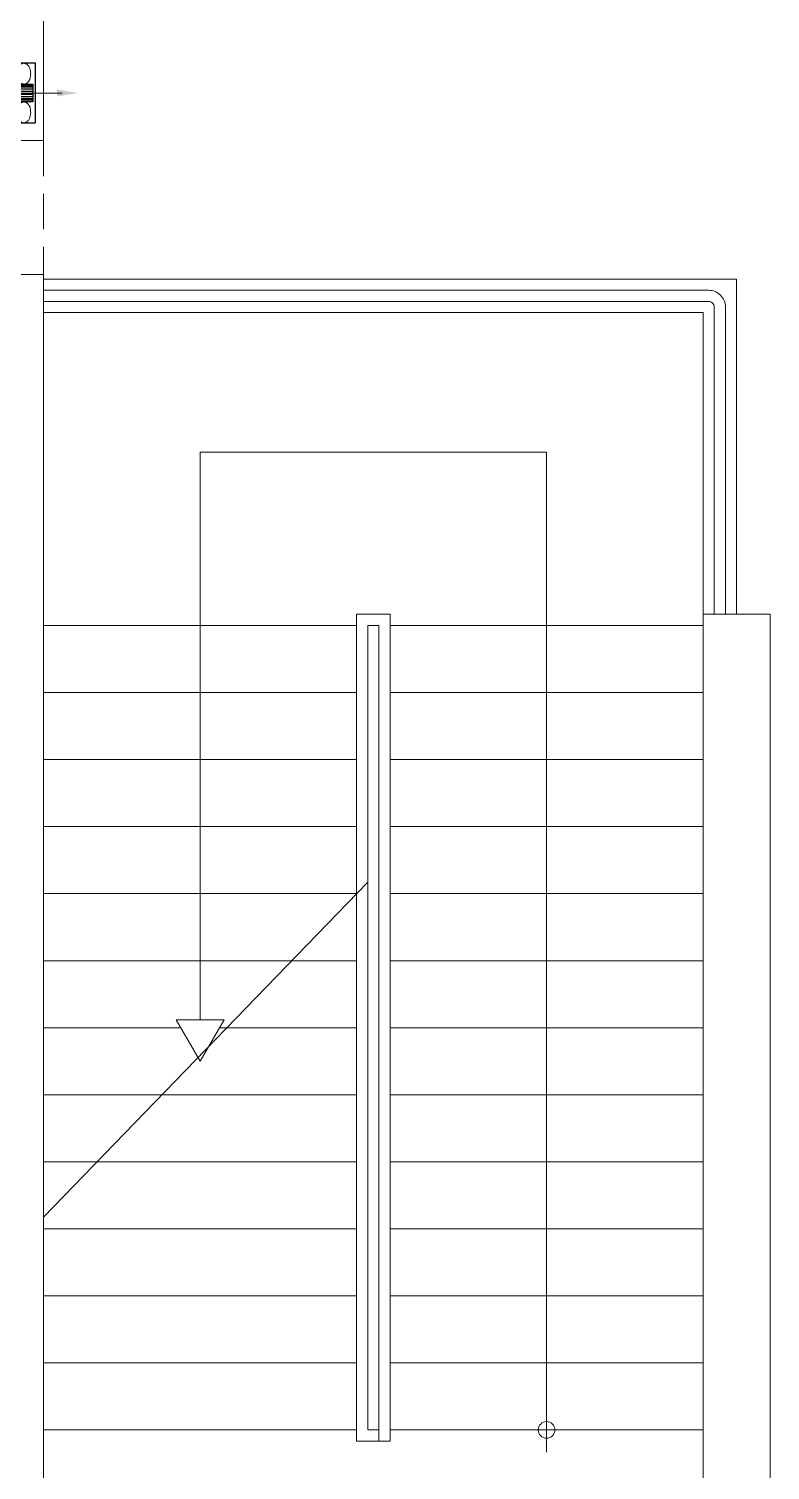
# Model space of a CAD drawing. Header units: inches. Extents: x -12418 to 183584, y -29325 to 19878.
# Drawn here: x 48982 to 52298, y -897 to 5553 of the extents above; entities that cross this region are included whole.
import ezdxf

# ---------------------------------------------------------------- set-up
doc = ezdxf.new("R2010")
doc.units = ezdxf.units.IN
doc.header["$LTSCALE"] = 25
doc.header["$MEASUREMENT"] = 0
for name, pattern in [('00-Ground Floor$0$DASHED', [0.75, 0.5, -0.25]), ('00-Ground Floor$0$HIDDEN', [9.525, 6.35, -3.175]), ('DASHDOT', [25.4, 12.7, -6.35, 0, -6.35]), ('DASHED2', [9.525, 6.35, -3.175])]:
    doc.linetypes.add(name, pattern=pattern)
for name, color, linetype, lineweight in [('00-Ground Floor$0$Proj', 251, 'Continuous', 5), ('00-Ground Floor$0$Structure', 251, 'Continuous', 5), ('00-Ground Floor$0$Walls', 251, 'Continuous', 5), ('E-LITE-CLNG-CNDT', 6, 'DASHDOT', 35)]:
    doc.layers.add(name, color=color, linetype=linetype, lineweight=lineweight)
doc.layers.add('MC-EX-EQPM', color=2, linetype='Continuous')

# ---------------------------------------------------------------- blocks, each defined once
blk = doc.blocks.new('00-Ground Floor')
at = {"layer": '00-Ground Floor$0$Proj', "linetype": '00-Ground Floor$0$HIDDEN'}
blk.add_line((49047.9, 5052.6, 0), (49047.9, 4452.6, 0), dxfattribs=at)
at = {"layer": '00-Ground Floor$0$Proj'}
for p, q in [((50597.9, 2932.6, 0), (50447.9, 2932.6, 0)), ((50447.9, 2932.6, 0), (50447.9, 1682.6, 0)), ((50447.9, 2882.6, 0), (49047.9, 2882.6, 0)), ((50497.9, 1734.3, 0), (50497.9, 2882.6, 0)), ((50497.9, 2882.6, 0), (50547.9, 2882.6, 0)), ((51997.9, 2882.6, 0), (50597.9, 2882.6, 0)), ((50447.9, 2582.6, 0), (49047.9, 2582.6, 0)), ((51997.9, 2582.6, 0), (50597.9, 2582.6, 0)), ((50447.9, 2282.6, 0), (49047.9, 2282.6, 0)), ((51997.9, 2282.6, 0), (50597.9, 2282.6, 0)), ((50447.9, 1982.6, 0), (49047.9, 1982.6, 0)), ((51997.9, 1982.6, 0), (50597.9, 1982.6, 0)), ((50497.9, 1734.3, 0), (49047.9, 234.3, 0)), ((50447.9, 1682.6, 0), (49047.9, 1682.6, 0)), ((51997.9, 1682.6, 0), (50597.9, 1682.6, 0)), ((50157.9, 1382.6, 0), (49047.9, 1382.6, 0)), ((51997.9, 1382.6, 0), (50597.9, 1382.6, 0)), ((49661.3, 1082.6, 0), (49047.9, 1082.6, 0)), ((49867.9, 1082.6, 0), (49834.5, 1082.6, 0)), ((51997.9, 1082.6, 0), (50597.9, 1082.6, 0)), ((49602.9, 782.6, 0), (49047.9, 782.6, 0)), ((51997.9, 782.6, 0), (50597.9, 782.6, 0)), ((49287.9, 482.6, 0), (49047.9, 482.6, 0)), ((51997.9, 482.6, 0), (50597.9, 482.6, 0)), ((51997.9, 182.6, 0), (50597.9, 182.6, 0)), ((51997.9, -117.4, 0), (50597.9, -117.4, 0)), ((51997.9, -417.4, 0), (50597.9, -417.4, 0)), ((50497.9, -717.4, 0), (50547.9, -717.4, 0)), ((51997.9, -717.4, 0), (50597.9, -717.4, 0))]:
    blk.add_line(p, q, dxfattribs=at)
at = {"layer": '00-Ground Floor$0$Proj', "linetype": '00-Ground Floor$0$DASHED', "ltscale": 300}
for p, q in [((50447.9, 1382.6, 0), (50157.9, 1382.6, 0)), ((50447.9, 1082.6, 0), (49867.9, 1082.6, 0)), ((50447.9, 782.6, 0), (49602.9, 782.6, 0)), ((50447.9, 482.6, 0), (49287.9, 482.6, 0)), ((50447.9, 182.6, 0), (49047.9, 182.6, 0)), ((50447.9, -117.4, 0), (49047.9, -117.4, 0)), ((50447.9, -417.4, 0), (49047.9, -417.4, 0))]:
    blk.add_line(p, q, dxfattribs=at)
at = {"layer": '00-Ground Floor$0$Proj', "elevation": 0}
for points in [[(52147.9, 2932.6), (52147.9, 4432.6), (49047.9, 4432.6)], [(51997.9, 2932.6), (51997.9, 4282.6), (49047.9, 4282.6)], [(51297.9, -817.4), (51297.9, 3657.6), (49747.9, 3657.6), (49747.9, 1117.8)], [(51297.9, -817.4), (51297.9, 3657.6), (49747.9, 3657.6), (49747.9, 1117.8)], [(50547.9, 2882.6), (50547.9, -767.4), (50597.9, -767.4), (50597.9, 2932.6)]]:
    blk.add_lwpolyline(points, dxfattribs=at)
for points in [[(49047.9, 4382.6), (52022.9, 4382.6, -0.414214), (52097.9, 4307.6), (52097.9, 2932.6)], [(52047.9, 2932.6), (52047.9, 4307.6, 0.414214), (52022.9, 4332.6), (49047.9, 4332.6)]]:
    blk.add_lwpolyline(points, format="xyb", dxfattribs=at)
at = {"layer": '00-Ground Floor$0$Proj', "ltscale": 300, "elevation": 0}
for points in [[(50447.9, 1682.6), (50447.9, -767.4), (50547.9, -767.4)], [(50497.9, -717.4), (50497.9, 1734.3)], [(49047.9, -717.4), (50447.9, -717.4)]]:
    blk.add_lwpolyline(points, dxfattribs=at)
at = {"layer": '00-Ground Floor$0$Proj', "elevation": 0}
blk.add_lwpolyline([(49747.9, 932.6), (49641, 1117.8), (49854.9, 1117.8)], close=True, dxfattribs=at)
at = {"layer": '00-Ground Floor$0$Proj'}
blk.add_circle((51297.9, -717.4, 0), 37.5, dxfattribs=at)
at = {"layer": '00-Ground Floor$0$Structure', "elevation": 0}
blk.add_lwpolyline([(51997.9, 2932.6), (51997.9, -947.4), (52297.9, -947.4), (52297.9, 2932.6)], close=True, dxfattribs=at)
at = {"layer": '00-Ground Floor$0$Walls'}
for p, q in [((49047.9, 5052.6, 0), (49047.9, 5802.6, 0)), ((48817.9, 5052.6, 0), (49047.9, 5052.6, 0)), ((48817.9, 5052.6, 0), (49047.9, 5052.6, 0)), ((48817.9, 4452.6, 0), (49047.9, 4452.6, 0)), ((49047.9, -947.4, 0), (49047.9, 4452.6, 0))]:
    blk.add_line(p, q, dxfattribs=at)
blk = doc.blocks.new('*U98')
at = {"layer": 'MC-EX-EQPM', "lineweight": 9}
blk.add_hatch(color=253, dxfattribs=at).paths.add_polyline_path([(15.7, 160.3), (-15.7, 160.3), (0, 254.8)], flags=0)
at = {"layer": 'MC-EX-EQPM', "color": 253, "lineweight": 9}
blk.add_line((0, 183.8), (0, -132.9), dxfattribs=at)
at = {"layer": 'MC-EX-EQPM', "color": 253, "linetype": 'DASHED2', "lineweight": 30, "ltscale": 2.5}
for p, q in [((-32.6, 52.3), (-32.6, -27.5)), ((-26.4, 52.3), (-26.4, -27.5)), ((-17.2, 52.3), (-17.2, -27.5)), ((-6.9, 52.3), (-6.9, -27.5)), ((6.9, 52.3), (6.9, -27.5)), ((17.2, 52.3), (17.2, -27.5)), ((26.4, 52.3), (26.4, -27.5)), ((32.6, 52.3), (32.6, -27.5))]:
    blk.add_line(p, q, dxfattribs=at)
at = {"layer": 'MC-EX-EQPM', "color": 253, "lineweight": 30, "ltscale": 2.5}
for points in [[(-133, -39.8), (133, -39.8), (133, 64.7), (-133, 64.7)], [(-39.9, 52.3), (39.9, 52.3), (39.9, -27.5), (-39.9, -27.5)]]:
    blk.add_lwpolyline(points, close=True, dxfattribs=at)
at = {"layer": 'MC-EX-EQPM', "color": 253, "lineweight": 9}
for points, knots in [([(-39.9, 12.4), (-39.9, 13.7), (-40, 14.9), (-40.4, 17.4), (-40.7, 18.6), (-41.5, 20.9), (-42, 22), (-43, 24), (-43.6, 25), (-44.9, 26.9), (-45.6, 27.7), (-47.4, 29.8), (-48.6, 31), (-51.1, 33), (-52.4, 34), (-55.1, 35.6), (-56.5, 36.4), (-59.4, 37.8), (-60.9, 38.4), (-65, 39.9), (-67.6, 40.7), (-73, 41.9), (-75.8, 42.3), (-81.5, 42.9), (-84.3, 43), (-90.7, 43), (-94.3, 42.7), (-101.2, 41.7), (-104.6, 40.9), (-110, 39.2), (-112.2, 38.4), (-116.4, 36.4), (-118.4, 35.3), (-121.7, 33.1), (-123.1, 32), (-125.6, 29.7), (-126.8, 28.4), (-128.8, 25.9), (-129.5, 24.7), (-130.9, 22.1), (-131.5, 20.8), (-132.4, 17.9), (-132.7, 16.4), (-133, 14), (-133, 13.2), (-133, 12.4)], [0, 0, 0, 0, 0.083152, 0.083152, 0.166304, 0.166304, 0.249457, 0.249457, 0.332609, 0.332609, 0.415761, 0.415761, 0.545395, 0.545395, 0.675028, 0.675028, 0.804662, 0.804662, 0.934296, 0.934296, 1.152782, 1.152782, 1.371268, 1.371268, 1.589754, 1.589754, 1.860357, 1.860357, 2.130959, 2.130959, 2.317705, 2.317705, 2.504451, 2.504451, 2.641391, 2.641391, 2.778331, 2.778331, 2.881554, 2.881554, 2.984776, 2.984776, 3.087999, 3.087999, 3.141593, 3.141593, 3.141593, 3.141593]), ([(-133, 12.4), (-133, 11.7), (-133, 10.9), (-132.7, 8.6), (-132.4, 7.1), (-131.5, 4.3), (-131, 2.9), (-129.6, 0.3), (-128.9, -0.9), (-127.2, -3.1), (-126.3, -4.1), (-124.4, -6), (-123.5, -6.8), (-121.4, -8.4), (-120.4, -9.1), (-117.5, -11), (-115.7, -11.9), (-111.8, -13.7), (-109.8, -14.4), (-105.7, -15.7), (-103.6, -16.2), (-99.3, -17.1), (-97.1, -17.4), (-90.1, -18.2), (-85.3, -18.3), (-77.2, -17.7), (-74, -17.2), (-67.7, -15.9), (-64.6, -15), (-59.7, -13.1), (-57.7, -12.2), (-54, -10.1), (-52.2, -9), (-49.2, -6.7), (-48, -5.6), (-45.8, -3.2), (-44.7, -1.9), (-43.1, 0.7), (-42.4, 1.9), (-41.3, 4.5), (-40.8, 5.9), (-40.2, 8.8), (-40, 10.2), (-39.9, 12), (-39.9, 12.2), (-39.9, 12.4)], [3.141593, 3.141593, 3.141593, 3.141593, 3.191222, 3.191222, 3.294445, 3.294445, 3.397668, 3.397668, 3.500891, 3.500891, 3.604114, 3.604114, 3.707337, 3.707337, 3.810559, 3.810559, 3.981855, 3.981855, 4.15315, 4.15315, 4.324446, 4.324446, 4.495741, 4.495741, 4.865323, 4.865323, 5.117184, 5.117184, 5.369044, 5.369044, 5.542485, 5.542485, 5.715925, 5.715925, 5.843378, 5.843378, 5.97083, 5.97083, 6.069787, 6.069787, 6.168745, 6.168745, 6.267702, 6.267702, 6.283185, 6.283185, 6.283185, 6.283185]), ([(39.9, 12.4), (39.9, 13.7), (40, 14.9), (40.4, 17.4), (40.7, 18.6), (41.5, 20.9), (42, 22), (43, 24), (43.6, 25), (44.9, 26.9), (45.6, 27.7), (47.4, 29.8), (48.6, 31), (51.1, 33), (52.4, 34), (55.1, 35.6), (56.5, 36.4), (59.4, 37.8), (60.9, 38.4), (65, 39.9), (67.6, 40.7), (73, 41.9), (75.8, 42.3), (81.5, 42.9), (84.3, 43), (90.7, 43), (94.3, 42.7), (101.2, 41.7), (104.6, 40.9), (110, 39.2), (112.2, 38.4), (116.4, 36.4), (118.4, 35.3), (121.7, 33.1), (123.1, 32), (125.6, 29.7), (126.8, 28.4), (128.8, 25.9), (129.5, 24.7), (130.9, 22.1), (131.5, 20.8), (132.4, 17.9), (132.7, 16.4), (133, 14), (133, 13.2), (133, 12.4)], [0, 0, 0, 0, 0.083152, 0.083152, 0.166304, 0.166304, 0.249457, 0.249457, 0.332609, 0.332609, 0.415761, 0.415761, 0.545395, 0.545395, 0.675028, 0.675028, 0.804662, 0.804662, 0.934296, 0.934296, 1.152782, 1.152782, 1.371268, 1.371268, 1.589754, 1.589754, 1.860357, 1.860357, 2.130959, 2.130959, 2.317705, 2.317705, 2.504451, 2.504451, 2.641391, 2.641391, 2.778331, 2.778331, 2.881554, 2.881554, 2.984776, 2.984776, 3.087999, 3.087999, 3.141593, 3.141593, 3.141593, 3.141593]), ([(133, 12.4), (133, 11.7), (133, 10.9), (132.7, 8.6), (132.4, 7.1), (131.5, 4.3), (131, 2.9), (129.6, 0.3), (128.9, -0.9), (127.2, -3.1), (126.3, -4.1), (124.4, -6), (123.5, -6.8), (121.4, -8.4), (120.4, -9.1), (117.5, -11), (115.7, -11.9), (111.8, -13.7), (109.8, -14.4), (105.7, -15.7), (103.6, -16.2), (99.3, -17.1), (97.1, -17.4), (90.1, -18.2), (85.3, -18.3), (77.2, -17.7), (74, -17.2), (67.7, -15.9), (64.6, -15), (59.7, -13.1), (57.7, -12.2), (54, -10.1), (52.2, -9), (49.2, -6.7), (48, -5.6), (45.8, -3.2), (44.7, -1.9), (43.1, 0.7), (42.4, 1.9), (41.3, 4.5), (40.8, 5.9), (40.2, 8.8), (40, 10.2), (39.9, 12), (39.9, 12.2), (39.9, 12.4)], [3.141593, 3.141593, 3.141593, 3.141593, 3.191222, 3.191222, 3.294445, 3.294445, 3.397668, 3.397668, 3.500891, 3.500891, 3.604114, 3.604114, 3.707337, 3.707337, 3.810559, 3.810559, 3.981855, 3.981855, 4.15315, 4.15315, 4.324446, 4.324446, 4.495741, 4.495741, 4.865323, 4.865323, 5.117184, 5.117184, 5.369044, 5.369044, 5.542485, 5.542485, 5.715925, 5.715925, 5.843378, 5.843378, 5.97083, 5.97083, 6.069787, 6.069787, 6.168745, 6.168745, 6.267702, 6.267702, 6.283185, 6.283185, 6.283185, 6.283185])]:
    blk.add_open_spline(points, degree=3, knots=knots, dxfattribs=at)

msp = doc.modelspace()

# ---------------------------------------------------------------- block references
at = {"layer": 'E-LITE-CLNG-CNDT', "color": 1}
msp.add_blockref('00-Ground Floor', (0, 0), dxfattribs=at)
at = {"layer": 'MC-EX-EQPM', "rotation": 270}
msp.add_blockref('*U98', (48947, 5265.3, 0), dxfattribs=at)

doc.saveas('drawing.dxf')
